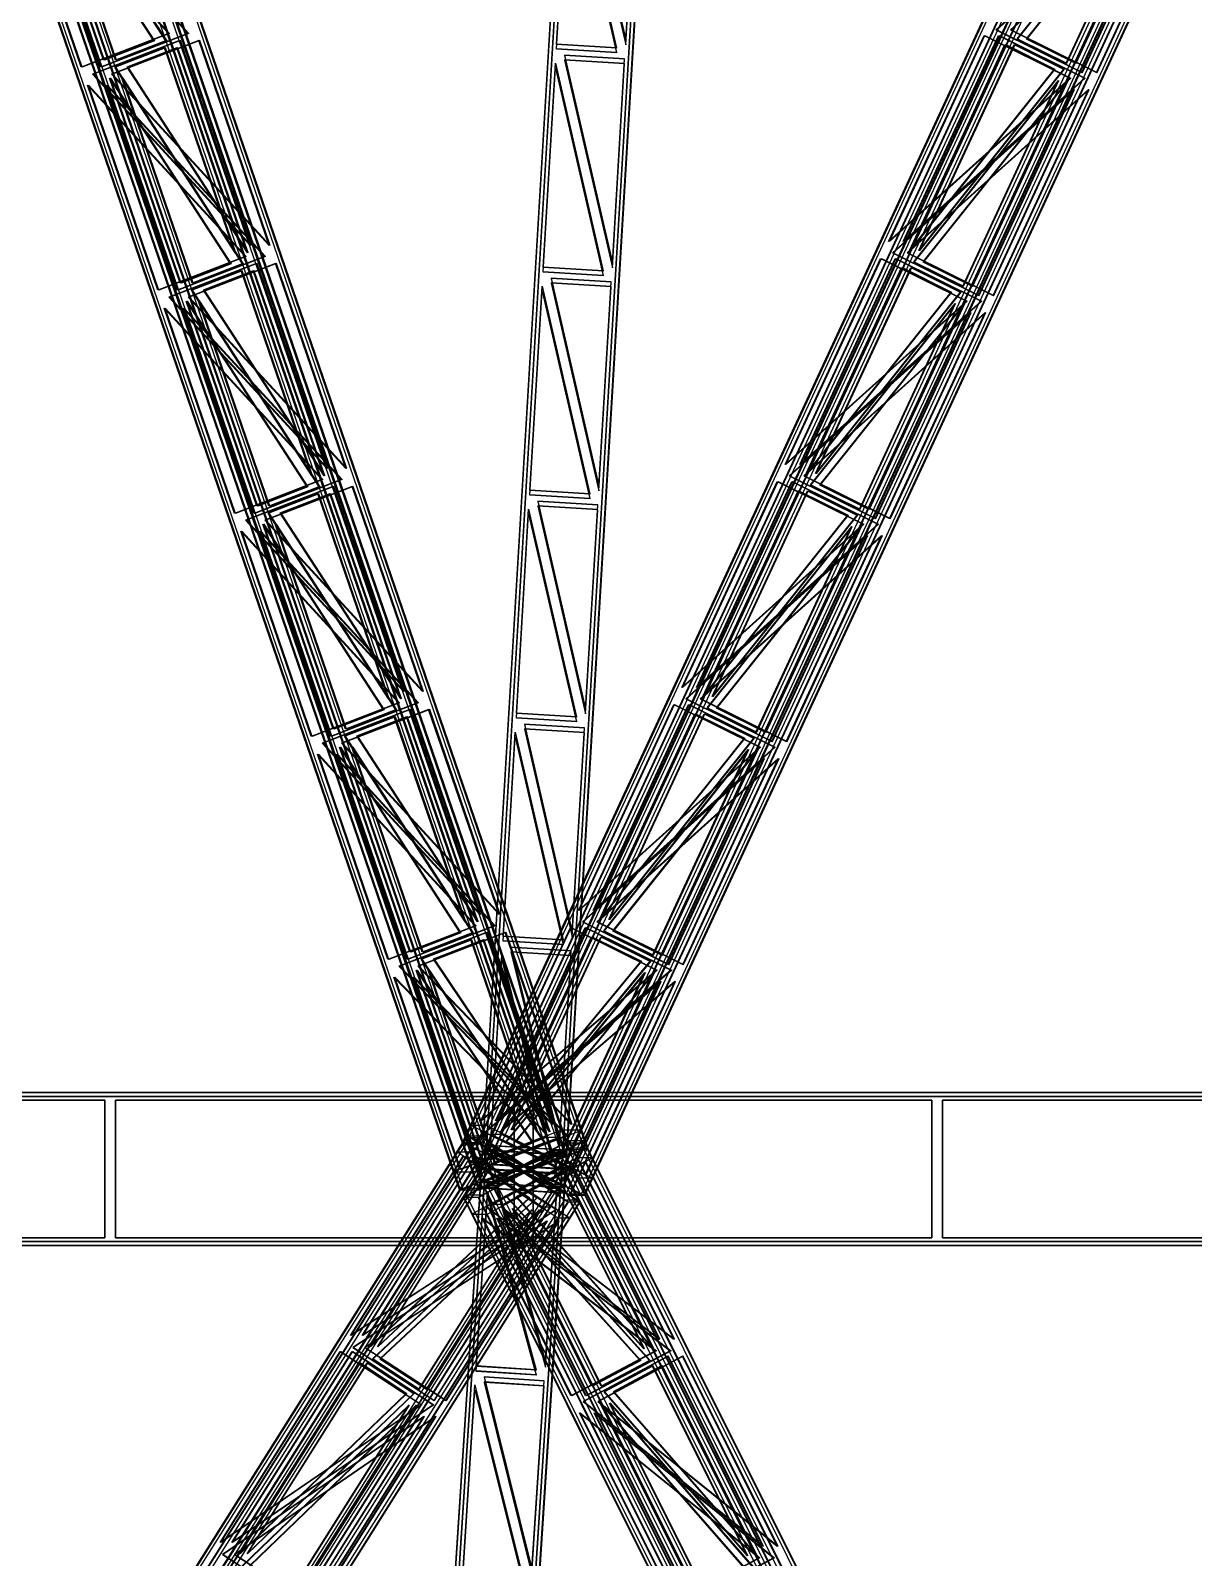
# Model space of a CAD drawing. Header units: millimetres. Extents: x -48000 to 1060615, y -2000 to 333000.
# Drawn here: x -9073 to -2987, y 103968 to 111956 of the extents above; entities that cross this region are included whole.
import ezdxf

# ---------------------------------------------------------------- set-up
doc = ezdxf.new("R2010")
doc.units = ezdxf.units.MM
doc.layers.add('D-STR-STRC', color=7, linetype='Continuous', lineweight=25)

msp = doc.modelspace()

# ---------------------------------------------------------------- linework, layer by layer
at = {"layer": 'D-STR-STRC'}
for points in [[(-6260.84, 106109.46), (-6828.6, 105890.54), (-11640.07, 119890.54), (-11072.31, 120109.46)], [(-6255.57, 106109.46), (-6823.32, 105890.54), (-11634.79, 119890.54), (-11067.03, 120109.46)], [(-6160.6, 106109.46), (-6728.36, 105890.54), (-11539.83, 119890.54), (-10972.07, 120109.46)], [(-6155.33, 106109.46), (-6723.08, 105890.54), (-11534.55, 119890.54), (-10966.79, 120109.46)], [(-6340.29, 106071.84), (-6712.88, 105928.16), (-11524.35, 119928.16), (-11151.76, 120071.84)], [(-6335.01, 106071.84), (-6707.6, 105928.16), (-11519.07, 119928.16), (-11146.48, 120071.84)], [(-6276.32, 106071.84), (-6648.91, 105928.16), (-11460.38, 119928.16), (-11087.79, 120071.84)], [(-6271.04, 106071.84), (-6643.64, 105928.16), (-11455.1, 119928.16), (-11082.51, 120071.84)], [(-6811.45, 106138.24), (-6252.67, 105861.76), (239.3, 119861.76), (-319.49, 120138.24)], [(-6807.44, 106138.24), (-6248.66, 105861.76), (243.31, 119861.76), (-315.48, 120138.24)], [(-6735.27, 106138.24), (-6176.48, 105861.76), (315.48, 119861.76), (-243.31, 120138.24)], [(-6731.26, 106138.24), (-6172.48, 105861.76), (319.49, 119861.76), (-239.3, 120138.24)], [(-6701.63, 106090.72), (-6334.92, 105909.28), (157.04, 119909.28), (-209.66, 120090.72)], [(-6697.62, 106090.72), (-6330.92, 105909.28), (161.05, 119909.28), (-205.65, 120090.72)], [(-6653.01, 106090.72), (-6286.31, 105909.28), (205.65, 119909.28), (-161.05, 120090.72)], [(-6649, 106090.72), (-6282.3, 105909.28), (209.66, 119909.28), (-157.04, 120090.72)], [(-6272.35, 106000.12), (-6711.57, 106026.1), (-5871.33, 120026.1), (-5432.1, 120000.12)], [(-6272.35, 106000.12), (-6711.57, 106026.1), (-5871.33, 120026.1), (-5432.1, 120000.12)], [(-6272.35, 105998.21), (-6711.57, 106024.2), (-5871.33, 120024.2), (-5432.1, 119998.21)], [(-6272.35, 105998.21), (-6711.57, 106024.2), (-5871.33, 120024.2), (-5432.1, 119998.21)], [(-6272.35, 105975.8), (-6711.57, 106001.79), (-5871.33, 120001.79), (-5432.1, 119975.8)], [(-6272.35, 105975.8), (-6711.57, 106001.79), (-5871.33, 120001.79), (-5432.1, 119975.8)], [(-6272.35, 105973.9), (-6711.57, 105999.88), (-5871.33, 119999.88), (-5432.1, 119973.9)], [(-6272.35, 105973.9), (-6711.57, 105999.88), (-5871.33, 119999.88), (-5432.1, 119973.9)], [(-5957.87, 111907.67), (-5893.79, 112975.22), (-6208.24, 112993.83)], [(-5957.87, 111907.67), (-5893.79, 112975.22), (-6208.24, 112993.83)], [(-5957.87, 111905.76), (-5893.79, 112973.32), (-6208.24, 112991.92)], [(-5957.87, 111905.76), (-5893.79, 112973.32), (-6208.24, 112991.92)], [(-5957.87, 111883.36), (-5893.79, 112950.91), (-6208.24, 112969.51)], [(-5957.87, 111883.36), (-5893.79, 112950.91), (-6208.24, 112969.51)], [(-5957.87, 111881.45), (-5893.79, 112949), (-6208.24, 112967.61)], [(-5957.87, 111881.45), (-5893.79, 112949), (-6208.24, 112967.61)], [(-8429.35, 111901.93), (-8691.05, 111801.02), (-9059.72, 112873.72)], [(-8424.08, 111901.93), (-8685.78, 111801.02), (-9054.44, 112873.72)], [(-8365.38, 111901.93), (-8627.09, 111801.02), (-8995.75, 112873.72)], [(-8360.11, 111901.93), (-8621.81, 111801.02), (-8990.47, 112873.72)], [(-6005.46, 111865.73), (-6319.9, 111884.33), (-6255.83, 112951.88)], [(-6005.46, 111865.73), (-6319.9, 111884.33), (-6255.83, 112951.88)], [(-6005.46, 111863.82), (-6319.9, 111882.42), (-6255.83, 112949.98)], [(-6005.46, 111863.82), (-6319.9, 111882.42), (-6255.83, 112949.98)], [(-6005.46, 111841.41), (-6319.9, 111860.02), (-6255.83, 112927.57)], [(-6005.46, 111841.41), (-6319.9, 111860.02), (-6255.83, 112927.57)], [(-6005.46, 111839.51), (-6319.9, 111858.11), (-6255.83, 112925.67)], [(-6005.46, 111839.51), (-6319.9, 111858.11), (-6255.83, 112925.67)], [(-8349.91, 111939.56), (-8806.77, 111763.39), (-9175.43, 112836.09)], [(-8344.63, 111939.56), (-8801.5, 111763.39), (-9170.16, 112836.09)], [(-8249.67, 111939.56), (-8706.53, 111763.39), (-9075.19, 112836.09)], [(-8244.39, 111939.56), (-8701.26, 111763.39), (-9069.92, 112836.09)], [(-4020.75, 111959.65), (-3571.11, 111737.18), (-3071.93, 112813.66)], [(-4016.74, 111959.65), (-3567.1, 111737.18), (-3067.92, 112813.66)], [(-3944.57, 111959.65), (-3494.92, 111737.18), (-2995.75, 112813.66)], [(-3940.56, 111959.65), (-3490.91, 111737.18), (-2991.74, 112813.66)], [(-3910.93, 111912.13), (-3653.36, 111784.7), (-3154.19, 112861.17)], [(-3906.92, 111912.13), (-3649.35, 111784.7), (-3150.18, 112861.17)], [(-3862.31, 111912.13), (-3604.75, 111784.7), (-3105.57, 112861.17)], [(-3858.3, 111912.13), (-3600.74, 111784.7), (-3101.56, 112861.17)], [(-4582.22, 110853.01), (-4083.04, 111929.49), (-3633.4, 111707.01)], [(-4578.21, 110853.01), (-4079.03, 111929.49), (-3629.39, 111707.01)], [(-4506.04, 110853.01), (-4006.86, 111929.49), (-3557.21, 111707.01)], [(-4502.03, 110853.01), (-4002.85, 111929.49), (-3553.21, 111707.01)], [(-7923.56, 110830.57), (-8292.22, 111903.27), (-8749.09, 111727.1)], [(-7918.29, 110830.57), (-8286.95, 111903.27), (-8743.81, 111727.1)], [(-7823.32, 110830.57), (-8191.98, 111903.27), (-8648.85, 111727.1)], [(-7818.05, 110830.57), (-8186.71, 111903.27), (-8643.57, 111727.1)], [(-8003.01, 110792.95), (-8371.67, 111865.64), (-8633.37, 111764.73)], [(-7997.73, 110792.95), (-8366.4, 111865.64), (-8628.1, 111764.73)], [(-7939.04, 110792.95), (-8307.7, 111865.64), (-8569.4, 111764.73)], [(-7933.77, 110792.95), (-8302.43, 111865.64), (-8564.13, 111764.73)], [(-4472.39, 110805.49), (-3973.22, 111881.97), (-3715.65, 111754.53)], [(-4468.38, 110805.49), (-3969.21, 111881.97), (-3711.64, 111754.53)], [(-4423.78, 110805.49), (-3924.6, 111881.97), (-3667.04, 111754.53)], [(-4419.77, 110805.49), (-3920.59, 111881.97), (-3663.03, 111754.53)], [(-6075.48, 110699.06), (-6389.93, 110717.66), (-6325.85, 111785.22)], [(-6075.48, 110699.06), (-6389.93, 110717.66), (-6325.85, 111785.22)], [(-6075.48, 110697.15), (-6389.93, 110715.76), (-6325.85, 111783.31)], [(-6075.48, 110697.15), (-6389.93, 110715.76), (-6325.85, 111783.31)], [(-6075.48, 110674.75), (-6389.93, 110693.35), (-6325.85, 111760.91)], [(-6075.48, 110674.75), (-6389.93, 110693.35), (-6325.85, 111760.91)], [(-6075.48, 110672.84), (-6389.93, 110691.44), (-6325.85, 111759)], [(-6075.48, 110672.84), (-6389.93, 110691.44), (-6325.85, 111759)], [(-6027.89, 110741), (-5963.81, 111808.56), (-6278.26, 111827.16)], [(-6027.89, 110741), (-5963.81, 111808.56), (-6278.26, 111827.16)], [(-6027.89, 110739.09), (-5963.81, 111806.65), (-6278.26, 111825.25)], [(-6027.89, 110739.09), (-5963.81, 111806.65), (-6278.26, 111825.25)], [(-6027.89, 110716.69), (-5963.81, 111784.24), (-6278.26, 111802.85)], [(-6027.89, 110716.69), (-5963.81, 111784.24), (-6278.26, 111802.85)], [(-6027.89, 110714.78), (-5963.81, 111782.34), (-6278.26, 111800.94)], [(-6027.89, 110714.78), (-5963.81, 111782.34), (-6278.26, 111800.94)], [(-8028.4, 110735.27), (-8290.1, 110634.36), (-8658.76, 111707.05)], [(-8023.12, 110735.27), (-8284.82, 110634.36), (-8653.48, 111707.05)], [(-7964.43, 110735.27), (-8226.13, 110634.36), (-8594.79, 111707.05)], [(-7959.15, 110735.27), (-8220.85, 110634.36), (-8589.52, 111707.05)], [(-4451.92, 110745.47), (-4194.36, 110618.03), (-3695.18, 111694.51)], [(-4447.91, 110745.47), (-4190.35, 110618.03), (-3691.17, 111694.51)], [(-4403.31, 110745.47), (-4145.74, 110618.03), (-3646.57, 111694.51)], [(-4399.3, 110745.47), (-4141.73, 110618.03), (-3642.56, 111694.51)], [(-7948.95, 110772.9), (-8405.82, 110596.73), (-8774.48, 111669.43)], [(-7943.67, 110772.9), (-8400.54, 110596.73), (-8769.2, 111669.43)], [(-7848.71, 110772.9), (-8305.58, 110596.73), (-8674.24, 111669.43)], [(-7843.43, 110772.9), (-8300.3, 110596.73), (-8668.96, 111669.43)], [(-4561.75, 110792.99), (-4112.1, 110570.51), (-3612.93, 111646.99)], [(-4557.74, 110792.99), (-4108.09, 110570.51), (-3608.92, 111646.99)], [(-4485.57, 110792.99), (-4035.92, 110570.51), (-3536.74, 111646.99)], [(-4481.56, 110792.99), (-4031.91, 110570.51), (-3532.74, 111646.99)], [(-7522.61, 109663.91), (-7891.27, 110736.61), (-8348.13, 110560.44)], [(-7517.33, 109663.91), (-7885.99, 110736.61), (-8342.86, 110560.44)], [(-7422.37, 109663.91), (-7791.03, 110736.61), (-8247.9, 110560.44)], [(-7417.09, 109663.91), (-7785.75, 110736.61), (-8242.62, 110560.44)], [(-5123.21, 109686.34), (-4624.04, 110762.82), (-4174.39, 110540.35)], [(-5119.21, 109686.34), (-4620.03, 110762.82), (-4170.38, 110540.35)], [(-5047.03, 109686.34), (-4547.86, 110762.82), (-4098.21, 110540.35)], [(-5043.02, 109686.34), (-4543.85, 110762.82), (-4094.2, 110540.35)], [(-7602.05, 109626.28), (-7970.72, 110698.98), (-8232.42, 110598.07)], [(-7596.78, 109626.28), (-7965.44, 110698.98), (-8227.14, 110598.07)], [(-7538.09, 109626.28), (-7906.75, 110698.98), (-8168.45, 110598.07)], [(-7532.81, 109626.28), (-7901.47, 110698.98), (-8163.17, 110598.07)], [(-6097.91, 109574.33), (-6033.83, 110641.89), (-6348.28, 110660.49)], [(-6097.91, 109574.33), (-6033.83, 110641.89), (-6348.28, 110660.49)], [(-6097.91, 109572.43), (-6033.83, 110639.98), (-6348.28, 110658.59)], [(-6097.91, 109572.43), (-6033.83, 110639.98), (-6348.28, 110658.59)], [(-6097.91, 109550.02), (-6033.83, 110617.58), (-6348.28, 110636.18)], [(-6097.91, 109550.02), (-6033.83, 110617.58), (-6348.28, 110636.18)], [(-5013.39, 109638.83), (-4514.22, 110715.3), (-4256.65, 110587.87)], [(-5009.38, 109638.83), (-4510.21, 110715.3), (-4252.64, 110587.87)], [(-4964.78, 109638.83), (-4465.6, 110715.3), (-4208.04, 110587.87)], [(-4960.77, 109638.83), (-4461.59, 110715.3), (-4204.03, 110587.87)], [(-6145.5, 109532.39), (-6459.95, 109551), (-6395.87, 110618.55)], [(-6145.5, 109532.39), (-6459.95, 109551), (-6395.87, 110618.55)], [(-6145.5, 109530.49), (-6459.95, 109549.09), (-6395.87, 110616.64)], [(-6145.5, 109530.49), (-6459.95, 109549.09), (-6395.87, 110616.64)], [(-6145.5, 109508.08), (-6459.95, 109526.68), (-6395.87, 110594.24)], [(-6145.5, 109508.08), (-6459.95, 109526.68), (-6395.87, 110594.24)], [(-6145.5, 109506.17), (-6459.95, 109524.78), (-6395.87, 110592.33)], [(-6145.5, 109506.17), (-6459.95, 109524.78), (-6395.87, 110592.33)], [(-6097.91, 109548.12), (-6033.83, 110615.67), (-6348.28, 110634.27)], [(-6097.91, 109548.12), (-6033.83, 110615.67), (-6348.28, 110634.27)], [(-7547.99, 109606.23), (-8004.86, 109430.06), (-8373.52, 110502.76)], [(-7542.72, 109606.23), (-7999.59, 109430.06), (-8368.25, 110502.76)], [(-7447.75, 109606.23), (-7904.62, 109430.06), (-8273.28, 110502.76)], [(-7442.48, 109606.23), (-7899.35, 109430.06), (-8268.01, 110502.76)], [(-7627.44, 109568.6), (-7889.14, 109467.69), (-8257.8, 110540.39)], [(-7622.17, 109568.6), (-7883.87, 109467.69), (-8252.53, 110540.39)], [(-7563.47, 109568.6), (-7825.17, 109467.69), (-8193.84, 110540.39)], [(-7558.2, 109568.6), (-7819.9, 109467.69), (-8188.56, 110540.39)], [(-5102.74, 109626.32), (-4653.1, 109403.84), (-4153.92, 110480.32)], [(-5098.74, 109626.32), (-4649.09, 109403.84), (-4149.91, 110480.32)], [(-5026.56, 109626.32), (-4576.92, 109403.84), (-4077.74, 110480.32)], [(-5022.55, 109626.32), (-4572.91, 109403.84), (-4073.73, 110480.32)], [(-4992.92, 109578.8), (-4735.36, 109451.36), (-4236.18, 110527.84)], [(-4988.91, 109578.8), (-4731.35, 109451.36), (-4232.17, 110527.84)], [(-4944.31, 109578.8), (-4686.74, 109451.36), (-4187.57, 110527.84)], [(-4940.3, 109578.8), (-4682.73, 109451.36), (-4183.56, 110527.84)], [(-7121.65, 108497.24), (-7490.31, 109569.94), (-7947.18, 109393.77)], [(-7116.38, 108497.24), (-7485.04, 109569.94), (-7941.9, 109393.77)], [(-7021.41, 108497.24), (-7390.07, 109569.94), (-7846.94, 109393.77)], [(-7016.14, 108497.24), (-7384.8, 109569.94), (-7841.66, 109393.77)], [(-7201.1, 108459.61), (-7569.76, 109532.31), (-7831.46, 109431.4)], [(-7195.82, 108459.61), (-7564.48, 109532.31), (-7826.18, 109431.4)], [(-7137.13, 108459.61), (-7505.79, 109532.31), (-7767.49, 109431.4)], [(-7131.85, 108459.61), (-7500.52, 109532.31), (-7762.22, 109431.4)], [(-5664.21, 108519.68), (-5165.04, 109596.16), (-4715.39, 109373.68)], [(-5660.2, 108519.68), (-5161.03, 109596.16), (-4711.38, 109373.68)], [(-5588.03, 108519.68), (-5088.85, 109596.16), (-4639.21, 109373.68)], [(-5584.02, 108519.68), (-5084.84, 109596.16), (-4635.2, 109373.68)], [(-5554.39, 108472.16), (-5055.21, 109548.64), (-4797.65, 109421.2)], [(-5550.38, 108472.16), (-5051.2, 109548.64), (-4793.64, 109421.2)], [(-5505.77, 108472.16), (-5006.6, 109548.64), (-4749.03, 109421.2)], [(-5501.76, 108472.16), (-5002.59, 109548.64), (-4745.02, 109421.2)], [(-6215.52, 108365.73), (-6529.97, 108384.33), (-6465.89, 109451.88)], [(-6215.52, 108365.73), (-6529.97, 108384.33), (-6465.89, 109451.88)], [(-6215.52, 108363.82), (-6529.97, 108382.42), (-6465.89, 109449.98)], [(-6215.52, 108363.82), (-6529.97, 108382.42), (-6465.89, 109449.98)], [(-6167.93, 108407.67), (-6103.86, 109475.22), (-6418.3, 109493.83)], [(-6167.93, 108407.67), (-6103.86, 109475.22), (-6418.3, 109493.83)], [(-6167.93, 108405.76), (-6103.86, 109473.32), (-6418.3, 109491.92)], [(-6167.93, 108405.76), (-6103.86, 109473.32), (-6418.3, 109491.92)], [(-6167.93, 108383.36), (-6103.86, 109450.91), (-6418.3, 109469.51)], [(-6167.93, 108383.36), (-6103.86, 109450.91), (-6418.3, 109469.51)], [(-6167.93, 108381.45), (-6103.86, 109449), (-6418.3, 109467.61)], [(-6167.93, 108381.45), (-6103.86, 109449), (-6418.3, 109467.61)], [(-7226.49, 108401.93), (-7488.19, 108301.02), (-7856.85, 109373.72)], [(-7221.21, 108401.93), (-7482.91, 108301.02), (-7851.57, 109373.72)], [(-7162.52, 108401.93), (-7424.22, 108301.02), (-7792.88, 109373.72)], [(-7157.24, 108401.93), (-7418.94, 108301.02), (-7787.6, 109373.72)], [(-6215.52, 108341.41), (-6529.97, 108360.02), (-6465.89, 109427.57)], [(-6215.52, 108341.41), (-6529.97, 108360.02), (-6465.89, 109427.57)], [(-6215.52, 108339.51), (-6529.97, 108358.11), (-6465.89, 109425.67)], [(-6215.52, 108339.51), (-6529.97, 108358.11), (-6465.89, 109425.67)], [(-5533.92, 108412.13), (-5276.35, 108284.7), (-4777.18, 109361.17)], [(-5529.91, 108412.13), (-5272.34, 108284.7), (-4773.17, 109361.17)], [(-5485.3, 108412.13), (-5227.74, 108284.7), (-4728.56, 109361.17)], [(-5481.29, 108412.13), (-5223.73, 108284.7), (-4724.55, 109361.17)], [(-7147.04, 108439.56), (-7603.91, 108263.39), (-7972.57, 109336.09)], [(-7141.76, 108439.56), (-7598.63, 108263.39), (-7967.29, 109336.09)], [(-7046.8, 108439.56), (-7503.67, 108263.39), (-7872.33, 109336.09)], [(-7041.52, 108439.56), (-7498.39, 108263.39), (-7867.05, 109336.09)], [(-5643.74, 108459.65), (-5194.1, 108237.18), (-4694.92, 109313.66)], [(-5639.73, 108459.65), (-5190.09, 108237.18), (-4690.91, 109313.66)], [(-5567.56, 108459.65), (-5117.91, 108237.18), (-4618.74, 109313.66)], [(-5563.55, 108459.65), (-5113.9, 108237.18), (-4614.73, 109313.66)], [(-6720.7, 107330.57), (-7089.36, 108403.27), (-7546.22, 108227.1)], [(-6715.42, 107330.57), (-7084.08, 108403.27), (-7540.95, 108227.1)], [(-6620.46, 107330.57), (-6989.12, 108403.27), (-7445.98, 108227.1)], [(-6615.18, 107330.57), (-6983.84, 108403.27), (-7440.71, 108227.1)], [(-6205.21, 107353.01), (-5706.03, 108429.49), (-5256.39, 108207.01)], [(-6201.2, 107353.01), (-5702.02, 108429.49), (-5252.38, 108207.01)], [(-6129.03, 107353.01), (-5629.85, 108429.49), (-5180.21, 108207.01)], [(-6125.02, 107353.01), (-5625.84, 108429.49), (-5176.2, 108207.01)], [(-6800.14, 107292.95), (-7168.8, 108365.64), (-7430.5, 108264.73)], [(-6794.87, 107292.95), (-7163.53, 108365.64), (-7425.23, 108264.73)], [(-6736.17, 107292.95), (-7104.84, 108365.64), (-7366.54, 108264.73)], [(-6730.9, 107292.95), (-7099.56, 108365.64), (-7361.26, 108264.73)], [(-6237.95, 107241), (-6173.88, 108308.56), (-6488.32, 108327.16)], [(-6237.95, 107241), (-6173.88, 108308.56), (-6488.32, 108327.16)], [(-6237.95, 107239.09), (-6173.88, 108306.65), (-6488.32, 108325.25)], [(-6237.95, 107239.09), (-6173.88, 108306.65), (-6488.32, 108325.25)], [(-6095.38, 107305.49), (-5596.21, 108381.97), (-5338.64, 108254.53)], [(-6091.38, 107305.49), (-5592.2, 108381.97), (-5334.64, 108254.53)], [(-6046.77, 107305.49), (-5547.59, 108381.97), (-5290.03, 108254.53)], [(-6042.76, 107305.49), (-5543.58, 108381.97), (-5286.02, 108254.53)], [(-6285.55, 107199.06), (-6599.99, 107217.66), (-6535.92, 108285.22)], [(-6285.55, 107199.06), (-6599.99, 107217.66), (-6535.92, 108285.22)], [(-6285.55, 107197.15), (-6599.99, 107215.76), (-6535.92, 108283.31)], [(-6285.55, 107197.15), (-6599.99, 107215.76), (-6535.92, 108283.31)], [(-6285.55, 107174.75), (-6599.99, 107193.35), (-6535.92, 108260.91)], [(-6285.55, 107174.75), (-6599.99, 107193.35), (-6535.92, 108260.91)], [(-6285.55, 107172.84), (-6599.99, 107191.44), (-6535.92, 108259)], [(-6285.55, 107172.84), (-6599.99, 107191.44), (-6535.92, 108259)], [(-6237.95, 107216.69), (-6173.88, 108284.24), (-6488.32, 108302.85)], [(-6237.95, 107216.69), (-6173.88, 108284.24), (-6488.32, 108302.85)], [(-6237.95, 107214.78), (-6173.88, 108282.34), (-6488.32, 108300.94)], [(-6237.95, 107214.78), (-6173.88, 108282.34), (-6488.32, 108300.94)], [(-6746.08, 107272.9), (-7202.95, 107096.73), (-7571.61, 108169.43)], [(-6740.81, 107272.9), (-7197.67, 107096.73), (-7566.34, 108169.43)], [(-6645.84, 107272.9), (-7102.71, 107096.73), (-7471.37, 108169.43)], [(-6640.57, 107272.9), (-7097.43, 107096.73), (-7466.1, 108169.43)], [(-6825.53, 107235.27), (-7087.23, 107134.36), (-7455.89, 108207.05)], [(-6820.26, 107235.27), (-7081.96, 107134.36), (-7450.62, 108207.05)], [(-6761.56, 107235.27), (-7023.26, 107134.36), (-7391.92, 108207.05)], [(-6756.29, 107235.27), (-7017.99, 107134.36), (-7386.65, 108207.05)], [(-6074.91, 107245.47), (-5817.35, 107118.03), (-5318.18, 108194.51)], [(-6070.91, 107245.47), (-5813.34, 107118.03), (-5314.17, 108194.51)], [(-6026.3, 107245.47), (-5768.73, 107118.03), (-5269.56, 108194.51)], [(-6022.29, 107245.47), (-5764.73, 107118.03), (-5265.55, 108194.51)], [(-6184.74, 107292.99), (-5735.09, 107070.51), (-5235.92, 108146.99)], [(-6180.73, 107292.99), (-5731.08, 107070.51), (-5231.91, 108146.99)], [(-6108.56, 107292.99), (-5658.91, 107070.51), (-5159.74, 108146.99)], [(-6104.55, 107292.99), (-5654.9, 107070.51), (-5155.73, 108146.99)], [(-6343.15, 106232.03), (-6688.4, 107236.61), (-7145.27, 107060.44)], [(-6337.88, 106232.03), (-6683.13, 107236.61), (-7139.99, 107060.44)], [(-6242.91, 106232.03), (-6588.16, 107236.61), (-7045.03, 107060.44)], [(-6237.64, 106232.03), (-6582.89, 107236.61), (-7039.75, 107060.44)], [(-6715.89, 106251.73), (-6247.03, 107262.82), (-5797.38, 107040.35)], [(-6711.88, 106251.73), (-6243.02, 107262.82), (-5793.37, 107040.35)], [(-6639.7, 106251.73), (-6170.85, 107262.82), (-5721.2, 107040.35)], [(-6635.69, 106251.73), (-6166.84, 107262.82), (-5717.19, 107040.35)], [(-6606.06, 106204.21), (-6137.21, 107215.3), (-5879.64, 107087.87)], [(-6602.05, 106204.21), (-6133.2, 107215.3), (-5875.63, 107087.87)], [(-6557.45, 106204.21), (-6088.59, 107215.3), (-5831.03, 107087.87)], [(-6553.44, 106204.21), (-6084.58, 107215.3), (-5827.02, 107087.87)], [(-6422.6, 106194.41), (-6767.85, 107198.98), (-7029.55, 107098.07)], [(-6417.33, 106194.41), (-6762.57, 107198.98), (-7024.27, 107098.07)], [(-6358.63, 106194.41), (-6703.88, 107198.98), (-6965.58, 107098.07)], [(-6353.36, 106194.41), (-6698.6, 107198.98), (-6960.3, 107098.07)], [(-6303.66, 106146.19), (-6243.9, 107141.89), (-6558.34, 107160.49)], [(-6303.66, 106146.19), (-6243.9, 107141.89), (-6558.34, 107160.49)], [(-6303.66, 106144.28), (-6243.9, 107139.98), (-6558.34, 107158.59)], [(-6303.66, 106144.28), (-6243.9, 107139.98), (-6558.34, 107158.59)], [(-6303.66, 106121.88), (-6243.9, 107117.58), (-6558.34, 107136.18)], [(-6303.66, 106121.88), (-6243.9, 107117.58), (-6558.34, 107136.18)], [(-6303.66, 106119.97), (-6243.9, 107115.67), (-6558.34, 107134.27)], [(-6303.66, 106119.97), (-6243.9, 107115.67), (-6558.34, 107134.27)], [(-6351.25, 106104.25), (-6665.7, 106122.85), (-6605.94, 107118.55)], [(-6351.25, 106104.25), (-6665.7, 106122.85), (-6605.94, 107118.55)], [(-6351.25, 106102.34), (-6665.7, 106120.95), (-6605.94, 107116.64)], [(-6351.25, 106102.34), (-6665.7, 106120.95), (-6605.94, 107116.64)], [(-6351.25, 106079.94), (-6665.7, 106098.54), (-6605.94, 107094.24)], [(-6351.25, 106079.94), (-6665.7, 106098.54), (-6605.94, 107094.24)], [(-6351.25, 106078.03), (-6665.7, 106096.63), (-6605.94, 107092.33)], [(-6351.25, 106078.03), (-6665.7, 106096.63), (-6605.94, 107092.33)], [(-6368.54, 106174.35), (-6825.41, 105998.19), (-7170.66, 107002.76)], [(-6363.27, 106174.35), (-6820.13, 105998.19), (-7165.38, 107002.76)], [(-6268.3, 106174.35), (-6725.17, 105998.19), (-7070.42, 107002.76)], [(-6263.03, 106174.35), (-6719.89, 105998.19), (-7065.14, 107002.76)], [(-6447.99, 106136.73), (-6709.69, 106035.81), (-7054.94, 107040.39)], [(-6442.71, 106136.73), (-6704.41, 106035.81), (-7049.66, 107040.39)], [(-6384.02, 106136.73), (-6645.72, 106035.81), (-6990.97, 107040.39)], [(-6378.74, 106136.73), (-6640.44, 106035.81), (-6985.69, 107040.39)], [(-6695.42, 106191.71), (-6245.77, 105969.23), (-5776.91, 106980.32)], [(-6691.41, 106191.71), (-6241.76, 105969.23), (-5772.9, 106980.32)], [(-6619.23, 106191.71), (-6169.59, 105969.23), (-5700.73, 106980.32)], [(-6615.22, 106191.71), (-6165.58, 105969.23), (-5696.72, 106980.32)], [(-6585.59, 106144.19), (-6328.03, 106016.75), (-5859.17, 107027.84)], [(-6581.58, 106144.19), (-6324.02, 106016.75), (-5855.16, 107027.84)], [(-6536.98, 106144.19), (-6279.41, 106016.75), (-5810.56, 107027.84)], [(-6532.97, 106144.19), (-6275.4, 106016.75), (-5806.55, 107027.84)], [(-12983.92, 106400), (-12983.92, 105600), (12983.92, 105600), (12983.92, 106400)], [(12983.92, 106400), (12983.92, 105600), (-12983.92, 105600), (-12983.92, 106400)], [(-10792.44, 106360), (-10792.44, 105640), (-8683.45, 105640), (-8683.45, 106360)], [(-8683.45, 106360), (-8683.45, 105640), (-10792.44, 105640), (-10792.44, 106360)], [(-8628.45, 106360), (-8628.45, 105640), (-6541.96, 105640), (-6541.96, 106360)], [(-6541.96, 106360), (-6541.96, 105640), (-8628.45, 105640), (-8628.45, 106360)], [(-6541.96, 106400), (-6541.96, 106400), (-6541.96, 105600), (-6541.96, 105600)], [(-6541.96, 106400), (-6541.96, 106400), (-6541.96, 105600), (-6541.96, 105600)], [(-6441.96, 106400), (-6441.96, 106400), (-6441.96, 105600), (-6441.96, 105600)], [(-6441.96, 106400), (-6441.96, 106400), (-6441.96, 105600), (-6441.96, 105600)], [(-6441.96, 106360), (-6441.96, 105640), (-4355.47, 105640), (-4355.47, 106360)], [(-4355.47, 106360), (-4355.47, 105640), (-6441.96, 105640), (-6441.96, 106360)], [(-4300.47, 106360), (-4300.47, 105640), (-2191.49, 105640), (-2191.49, 106360)], [(-2191.49, 106360), (-2191.49, 105640), (-4300.47, 105640), (-4300.47, 106360)], [(-14971.35, 93173.03), (-14444.12, 92826.97), (-6260.74, 105826.97), (-6787.96, 106173.03)], [(-14968.11, 93173.03), (-14440.88, 92826.97), (-6257.5, 105826.97), (-6784.72, 106173.03)], [(-14909.81, 93173.03), (-14382.59, 92826.97), (-6199.2, 105826.97), (-6726.43, 106173.03)], [(-14906.58, 93173.03), (-14379.35, 92826.97), (-6195.96, 105826.97), (-6723.19, 106173.03)], [(-6187.62, 106203.43), (-6293.14, 106203.43), (-6860.89, 105984.5), (-6755.38, 105984.5)], [(-6787.96, 106173.03), (-6723.19, 106173.03), (-6706.71, 106162.22), (-6771.49, 106162.22)], [(-6787.96, 106173.03), (-6723.19, 106173.03), (-6195.96, 105826.97), (-6260.74, 105826.97)], [(-6769.63, 106228.43), (-6689.44, 106228.43), (-6130.65, 105951.95), (-6210.85, 105951.95)], [(-6372.58, 106165.8), (-6303.34, 106165.8), (-6675.93, 106022.13), (-6745.17, 106022.13)], [(-6607.18, 106180.91), (-6659.8, 106180.91), (-6293.1, 105999.47), (-6240.48, 105999.47)], [(-14869.6, 93113.55), (-14523.61, 92886.45), (-6340.22, 105886.45), (-6686.21, 106113.55)], [(-14866.36, 93113.55), (-14520.37, 92886.45), (-6336.98, 105886.45), (-6682.97, 106113.55)], [(-14830.33, 93113.55), (-14484.34, 92886.45), (-6300.95, 105886.45), (-6646.94, 106113.55)], [(-14827.09, 93113.55), (-14481.1, 92886.45), (-6297.71, 105886.45), (-6643.7, 106113.55)], [(-6840.91, 106088.91), (-6776.14, 106088.91), (-6248.92, 105742.85), (-6313.69, 105742.85)], [(-6155.33, 106109.46), (-6260.84, 106109.46), (-6828.6, 105890.54), (-6723.08, 105890.54)], [(-6811.45, 106138.24), (-6731.26, 106138.24), (-6713.8, 106129.6), (-6793.99, 106129.6)], [(-6811.45, 106138.24), (-6731.26, 106138.24), (-6172.48, 105861.76), (-6252.67, 105861.76)], [(234.84, 93146.75), (-315.52, 92853.25), (-6807.48, 105853.25), (-6257.12, 106146.75)], [(-6176.44, 106146.75), (-6257.12, 106146.75), (-6807.48, 105853.25), (-6726.8, 105853.25)], [(238.87, 93146.75), (-311.49, 92853.25), (-6803.45, 105853.25), (-6253.09, 106146.75)], [(311.49, 93146.75), (-238.87, 92853.25), (-6730.84, 105853.25), (-6180.48, 106146.75)], [(315.52, 93146.75), (-234.84, 92853.25), (-6726.8, 105853.25), (-6176.44, 106146.75)], [(-6266.4, 106099.23), (-6266.4, 106073.01), (-6705.62, 106098.99), (-6705.62, 106125.21)], [(-6266.4, 106073.01), (-6266.4, 106099.23), (-6705.62, 106125.21), (-6705.62, 106098.99)], [(-6649, 106090.72), (-6701.63, 106090.72), (-6684.16, 106082.08), (-6631.54, 106082.08)], [(-6649, 106090.72), (-6701.63, 106090.72), (-6334.92, 105909.28), (-6282.3, 105909.28)], [(154.11, 93096.3), (-207.06, 92903.7), (-6699.02, 105903.7), (-6337.85, 106096.3)], [(-6337.85, 106096.3), (-6284.9, 106096.3), (-6646.08, 105903.7), (-6699.02, 105903.7)], [(158.15, 93096.3), (-203.03, 92903.7), (-6694.99, 105903.7), (-6333.81, 106096.3)], [(-6643.7, 106113.55), (-6686.21, 106113.55), (-6669.74, 106102.74), (-6627.23, 106102.74)], [(-6643.7, 106113.55), (-6686.21, 106113.55), (-6340.22, 105886.45), (-6297.71, 105886.45)], [(203.03, 93096.3), (-158.15, 92903.7), (-6650.11, 105903.7), (-6288.94, 106096.3)], [(207.06, 93096.3), (-154.11, 92903.7), (-6646.08, 105903.7), (-6284.9, 106096.3)], [(-6337.85, 106096.3), (-6284.9, 106096.3), (-6302.1, 106087.13), (-6355.05, 106087.13)], [(-6155.33, 106109.46), (-6260.84, 106109.46), (-6278.58, 106102.62), (-6173.07, 106102.62)], [(-6176.44, 106146.75), (-6257.12, 106146.75), (-6274.32, 106137.58), (-6193.64, 106137.58)], [(-7118.13, 93000.15), (-7557.22, 93028.24), (-6711.51, 106028.24), (-6272.42, 106000.15)], [(-7118.13, 93000.15), (-7557.22, 93028.24), (-6711.51, 106028.24), (-6272.42, 106000.15)], [(-7118.13, 92998.08), (-7557.22, 93026.17), (-6711.51, 106026.17), (-6272.42, 105998.08)], [(-7118.13, 92998.08), (-7557.22, 93026.17), (-6711.51, 106026.17), (-6272.42, 105998.08)], [(-7398.57, 105129.06), (-6807.96, 106067.28), (-6383.71, 105788.81)], [(-7395.33, 105129.06), (-6804.72, 106067.28), (-6380.47, 105788.81)], [(-7337.03, 105129.06), (-6746.43, 106067.28), (-6322.18, 105788.81)], [(-7333.8, 105129.06), (-6743.19, 106067.28), (-6318.94, 105788.81)], [(-7296.82, 105069.58), (-6706.21, 106007.8), (-6463.19, 105848.29)], [(-7293.58, 105069.58), (-6702.97, 106007.8), (-6459.96, 105848.29)], [(-7257.55, 105069.58), (-6666.94, 106007.8), (-6423.93, 105848.29)], [(-7254.31, 105069.58), (-6663.71, 106007.8), (-6420.69, 105848.29)], [(-6132.06, 106057.88), (-6212.74, 106057.88), (-6763.11, 105764.39), (-6682.43, 105764.39)], [(-6696.66, 106029.43), (-6739.16, 106029.43), (-6393.17, 105802.33), (-6350.67, 105802.33)], [(-6340.29, 106071.84), (-6271.04, 106071.84), (-6643.64, 105928.16), (-6712.88, 105928.16)], [(-6691.61, 106024.92), (-6691.61, 105998.7), (-6711.57, 105999.88), (-6711.57, 106026.1)], [(-6272.35, 106000.12), (-6272.35, 105973.9), (-6711.57, 105999.88), (-6711.57, 106026.1)], [(-6691.61, 105998.7), (-6691.61, 106024.92), (-6711.57, 106026.1), (-6711.57, 105999.88)], [(-6272.35, 105973.9), (-6272.35, 106000.12), (-6711.57, 106026.1), (-6711.57, 105999.88)], [(-6691.55, 106026.96), (-6691.55, 105998.58), (-6711.51, 105999.85), (-6711.51, 106028.24)], [(-6272.42, 106000.15), (-6272.42, 105971.76), (-6711.51, 105999.85), (-6711.51, 106028.24)], [(-6691.55, 105998.58), (-6691.55, 106026.96), (-6711.51, 106028.24), (-6711.51, 105999.85)], [(-6272.42, 105971.76), (-6272.42, 106000.15), (-6711.51, 106028.24), (-6711.51, 105999.85)], [(-5782.7, 105109.5), (-6247.14, 106039.54), (-6690.01, 105803.37)], [(-5778.66, 105109.5), (-6243.11, 106039.54), (-6685.98, 105803.37)], [(-6293.47, 106007.44), (-6240.52, 106007.44), (-6601.7, 105814.83), (-6654.65, 105814.83)], [(-5706.05, 105109.5), (-6170.5, 106039.54), (-6613.37, 105803.37)], [(-5702.02, 105109.5), (-6166.46, 106039.54), (-6609.33, 105803.37)], [(-6340.29, 106071.84), (-6271.04, 106071.84), (-6288.79, 106064.99), (-6358.03, 106064.99)], [(-7118.13, 92973.83), (-7557.22, 93001.92), (-6711.51, 106001.92), (-6272.42, 105973.83)], [(-7118.13, 92973.83), (-7557.22, 93001.92), (-6711.51, 106001.92), (-6272.42, 105973.83)], [(-7118.13, 92971.76), (-7557.22, 92999.85), (-6711.51, 105999.85), (-6272.42, 105971.76)], [(-7118.13, 92971.76), (-7557.22, 92999.85), (-6711.51, 105999.85), (-6272.42, 105971.76)], [(-6278.86, 105901.19), (-6278.86, 105872.8), (-6717.94, 105900.89), (-6717.94, 105929.28)], [(-6278.86, 105872.8), (-6278.86, 105901.19), (-6717.94, 105929.28), (-6717.94, 105900.89)], [(-6695.14, 105935.01), (-6625.89, 105935.01), (-6643.64, 105928.16), (-6712.88, 105928.16)], [(-6378.14, 104991.11), (-6318.77, 105903.74), (-6633.12, 105923.85)], [(-6378.14, 104991.11), (-6318.77, 105903.74), (-6633.12, 105923.85)], [(-5863.42, 105059.05), (-6327.87, 105989.1), (-6581.55, 105853.81)], [(-5859.39, 105059.05), (-6323.83, 105989.1), (-6577.52, 105853.81)], [(-5814.51, 105059.05), (-6278.96, 105989.1), (-6532.64, 105853.81)], [(-5810.48, 105059.05), (-6274.92, 105989.1), (-6528.6, 105853.81)], [(-6272.42, 106000.15), (-6272.42, 105971.76), (-6292.38, 105973.04), (-6292.38, 106001.42)], [(-6272.42, 105971.76), (-6272.42, 106000.15), (-6292.38, 106001.42), (-6292.38, 105973.04)], [(-6272.35, 106000.12), (-6272.35, 105973.9), (-6292.32, 105975.08), (-6292.32, 106001.3)], [(-6272.35, 105973.9), (-6272.35, 106000.12), (-6292.32, 106001.3), (-6292.32, 105975.08)], [(-6705.34, 105897.38), (-6810.86, 105897.38), (-6828.6, 105890.54), (-6723.08, 105890.54)], [(-6709.6, 105862.42), (-6790.28, 105862.42), (-6807.48, 105853.25), (-6726.8, 105853.25)], [(-6425.95, 104949.45), (-6740.29, 104969.56), (-6680.92, 105882.19)], [(-6425.95, 104949.45), (-6740.29, 104969.56), (-6680.92, 105882.19)], [(-6425.95, 104947.39), (-6740.29, 104967.5), (-6680.92, 105880.13)], [(-6425.95, 104947.39), (-6740.29, 104967.5), (-6680.92, 105880.13)], [(-6425.95, 104923.13), (-6740.29, 104943.24), (-6680.92, 105855.87)], [(-6425.95, 104923.13), (-6740.29, 104943.24), (-6680.92, 105855.87)], [(-6425.95, 104921.07), (-6740.29, 104941.18), (-6680.92, 105853.81)], [(-6425.95, 104921.07), (-6740.29, 104941.18), (-6680.92, 105853.81)], [(-6681.82, 105912.87), (-6628.88, 105912.87), (-6646.08, 105903.7), (-6699.02, 105903.7)], [(-6378.14, 104989.05), (-6318.77, 105901.68), (-6633.12, 105921.79)], [(-6378.14, 104989.05), (-6318.77, 105901.68), (-6633.12, 105921.79)], [(-6378.14, 104964.79), (-6318.77, 105877.42), (-6633.12, 105897.53)], [(-6378.14, 104964.79), (-6318.77, 105877.42), (-6633.12, 105897.53)], [(-6378.14, 104962.73), (-6318.77, 105875.36), (-6633.12, 105895.47)], [(-6378.14, 104962.73), (-6318.77, 105875.36), (-6633.12, 105895.47)], [(-6314.19, 105897.26), (-6356.7, 105897.26), (-6340.22, 105886.45), (-6297.71, 105886.45)], [(-6299.76, 105917.92), (-6352.39, 105917.92), (-6334.92, 105909.28), (-6282.3, 105909.28)], [(-6270.13, 105870.4), (-6189.94, 105870.4), (-6172.48, 105861.76), (-6252.67, 105861.76)], [(-7283.58, 105007.39), (-7040.56, 104847.88), (-6449.95, 105786.1)], [(-7280.34, 105007.39), (-7037.32, 104847.88), (-6446.71, 105786.1)], [(-7244.31, 105007.39), (-7001.29, 104847.88), (-6410.69, 105786.1)], [(-7241.07, 105007.39), (-6998.05, 104847.88), (-6407.45, 105786.1)], [(-5882.15, 104998.43), (-6135.83, 104863.14), (-6600.28, 105793.19)], [(-5878.12, 104998.43), (-6131.8, 104863.14), (-6596.24, 105793.19)], [(-5833.24, 104998.43), (-6086.92, 104863.14), (-6551.37, 105793.19)], [(-5829.2, 104998.43), (-6082.89, 104863.14), (-6547.33, 105793.19)], [(-6277.21, 105837.78), (-6212.44, 105837.78), (-6195.96, 105826.97), (-6260.74, 105826.97)], [(-7385.33, 105066.87), (-6961.07, 104788.4), (-6370.47, 105726.62)], [(-7382.09, 105066.87), (-6957.84, 104788.4), (-6367.23, 105726.62)], [(-7323.79, 105066.87), (-6899.54, 104788.4), (-6308.94, 105726.62)], [(-7320.55, 105066.87), (-6896.3, 104788.4), (-6305.7, 105726.62)], [(-5801.42, 105048.87), (-6244.29, 104812.7), (-6708.74, 105742.74)], [(-5797.39, 105048.87), (-6240.26, 104812.7), (-6704.7, 105742.74)], [(-5724.78, 105048.87), (-6167.65, 104812.7), (-6632.09, 105742.74)], [(-5720.74, 105048.87), (-6163.61, 104812.7), (-6628.06, 105742.74)], [(-8080.52, 104045.72), (-7451.52, 105044.94), (-7027.27, 104766.46)], [(-8077.28, 104045.72), (-7448.28, 105044.94), (-7024.03, 104766.46)], [(-8018.98, 104045.72), (-7389.99, 105044.94), (-6965.74, 104766.46)], [(-8015.74, 104045.72), (-7386.75, 105044.94), (-6962.5, 104766.46)], [(-7978.77, 103986.24), (-7349.77, 104985.46), (-7106.75, 104825.94)], [(-7975.53, 103986.24), (-7346.53, 104985.46), (-7103.51, 104825.94)], [(-7939.5, 103986.24), (-7310.5, 104985.46), (-7067.49, 104825.94)], [(-7936.26, 103986.24), (-7307.26, 104985.46), (-7064.25, 104825.94)], [(-5241.7, 104026.17), (-5738.32, 105020.63), (-6181.19, 104784.46)], [(-5237.66, 104026.17), (-5734.28, 105020.63), (-6177.15, 104784.46)], [(-5165.05, 104026.17), (-5661.67, 105020.63), (-6104.54, 104784.46)], [(-5161.02, 104026.17), (-5657.64, 105020.63), (-6100.51, 104784.46)], [(-5322.43, 103975.72), (-5819.04, 104970.19), (-6072.73, 104834.91)], [(-5318.39, 103975.72), (-5815.01, 104970.19), (-6068.69, 104834.91)], [(-5273.51, 103975.72), (-5770.13, 104970.19), (-6023.82, 104834.91)], [(-5269.48, 103975.72), (-5766.1, 104970.19), (-6019.78, 104834.91)], [(-6448.62, 103907.78), (-6384.58, 104892.15), (-6698.93, 104912.26)], [(-6448.62, 103907.78), (-6384.58, 104892.15), (-6698.93, 104912.26)], [(-6448.62, 103905.72), (-6384.58, 104890.09), (-6698.93, 104910.2)], [(-6448.62, 103905.72), (-6384.58, 104890.09), (-6698.93, 104910.2)], [(-6448.62, 103881.46), (-6384.58, 104865.83), (-6698.93, 104885.94)], [(-6448.62, 103881.46), (-6384.58, 104865.83), (-6698.93, 104885.94)], [(-6496.42, 103866.12), (-6810.77, 103886.23), (-6746.73, 104870.61)], [(-6496.42, 103866.12), (-6810.77, 103886.23), (-6746.73, 104870.61)], [(-6496.42, 103864.06), (-6810.77, 103884.17), (-6746.73, 104868.54)], [(-6496.42, 103864.06), (-6810.77, 103884.17), (-6746.73, 104868.54)], [(-6496.42, 103839.8), (-6810.77, 103859.91), (-6746.73, 104844.28)], [(-6496.42, 103839.8), (-6810.77, 103859.91), (-6746.73, 104844.28)], [(-6496.42, 103837.74), (-6810.77, 103857.85), (-6746.73, 104842.22)], [(-6496.42, 103837.74), (-6810.77, 103857.85), (-6746.73, 104842.22)], [(-6448.62, 103879.39), (-6384.58, 104863.77), (-6698.93, 104883.88)], [(-6448.62, 103879.39), (-6384.58, 104863.77), (-6698.93, 104883.88)], [(-7965.52, 103924.06), (-7722.51, 103764.54), (-7093.51, 104763.76)], [(-7962.29, 103924.06), (-7719.27, 103764.54), (-7090.27, 104763.76)], [(-7926.26, 103924.06), (-7683.24, 103764.54), (-7054.24, 104763.76)], [(-7923.02, 103924.06), (-7680, 103764.54), (-7051, 104763.76)], [(-5341.15, 103915.09), (-5594.84, 103779.81), (-6091.45, 104774.28)], [(-5337.12, 103915.09), (-5590.8, 103779.81), (-6087.42, 104774.28)], [(-5292.24, 103915.09), (-5545.92, 103779.81), (-6042.54, 104774.28)], [(-5288.21, 103915.09), (-5541.89, 103779.81), (-6038.51, 104774.28)], [(-8067.27, 103983.54), (-7643.02, 103705.06), (-7014.03, 104704.28)], [(-8064.04, 103983.54), (-7639.78, 103705.06), (-7010.79, 104704.28)], [(-8005.74, 103983.54), (-7581.49, 103705.06), (-6952.49, 104704.28)], [(-8002.5, 103983.54), (-7578.25, 103705.06), (-6949.26, 104704.28)], [(-5260.43, 103965.54), (-5703.3, 103729.37), (-6199.92, 104723.83)], [(-5256.39, 103965.54), (-5699.26, 103729.37), (-6195.88, 104723.83)], [(-5183.78, 103965.54), (-5626.65, 103729.37), (-6123.27, 104723.83)], [(-5179.75, 103965.54), (-5622.62, 103729.37), (-6119.24, 104723.83)]]:
    msp.add_lwpolyline(points, close=True, dxfattribs=at)
for points in [[(-6358.03, 106064.99), (-11169.5, 120064.99)], [(-6340.29, 106071.84), (-11151.76, 120071.84)], [(-6288.79, 106064.99), (-11100.25, 120064.99)], [(-6278.58, 106102.62), (-11090.05, 120102.62)], [(-6271.04, 106071.84), (-11082.51, 120071.84)], [(-6260.84, 106109.46), (-11072.31, 120109.46)], [(-6173.07, 106102.62), (-10984.54, 120102.62)], [(-6155.33, 106109.46), (-10966.79, 120109.46)], [(-6811.45, 106138.24), (-319.49, 120138.24)], [(-6793.99, 106129.6), (-302.03, 120129.6)], [(-6731.26, 106138.24), (-239.3, 120138.24)], [(-6713.8, 106129.6), (-221.83, 120129.6)], [(-6701.63, 106090.72), (-209.66, 120090.72)], [(-6684.16, 106082.08), (-192.2, 120082.08)], [(-6649, 106090.72), (-157.04, 120090.72)], [(-6631.54, 106082.08), (-139.58, 120082.08)], [(-6711.57, 106026.1), (-5871.33, 120026.1)], [(-6711.57, 106026.1), (-5871.33, 120026.1)], [(-6711.57, 105999.88), (-5871.33, 119999.88)], [(-6711.57, 105999.88), (-5871.33, 119999.88)], [(-6691.61, 106024.92), (-5851.36, 120024.92)], [(-6691.61, 106024.92), (-5851.36, 120024.92)], [(-6691.61, 105998.7), (-5851.36, 119998.7)], [(-6691.61, 105998.7), (-5851.36, 119998.7)], [(-6292.32, 106001.3), (-5452.07, 120001.3)], [(-6292.32, 106001.3), (-5452.07, 120001.3)], [(-6272.35, 106000.12), (-5432.1, 120000.12)], [(-6272.35, 106000.12), (-5432.1, 120000.12)], [(-6712.88, 105928.16), (-11524.35, 119928.16)], [(-6695.14, 105935.01), (-11506.6, 119935.01)], [(-6643.64, 105928.16), (-11455.1, 119928.16)], [(-6625.89, 105935.01), (-11437.36, 119935.01)], [(-6352.39, 105917.92), (139.58, 119917.92)], [(-6334.92, 105909.28), (157.04, 119909.28)], [(-6299.76, 105917.92), (192.2, 119917.92)], [(-6292.32, 105975.08), (-5452.07, 119975.08)], [(-6292.32, 105975.08), (-5452.07, 119975.08)], [(-6282.3, 105909.28), (209.66, 119909.28)], [(-6272.35, 105973.9), (-5432.1, 119973.9)], [(-6272.35, 105973.9), (-5432.1, 119973.9)], [(-6828.6, 105890.54), (-11640.07, 119890.54)], [(-6810.86, 105897.38), (-11622.32, 119897.38)], [(-6723.08, 105890.54), (-11534.55, 119890.54)], [(-6705.34, 105897.38), (-11516.81, 119897.38)], [(-6270.13, 105870.4), (221.83, 119870.4)], [(-6252.67, 105861.76), (239.3, 119861.76)], [(-6189.94, 105870.4), (302.03, 119870.4)], [(-6172.48, 105861.76), (319.49, 119861.76)], [(-12983.92, 106400), (12983.92, 106400)], [(12983.92, 106400), (-12983.92, 106400)], [(-12983.92, 106380), (12983.92, 106380)], [(12983.92, 106380), (-12983.92, 106380)], [(-6541.96, 106400), (-6441.96, 106400)], [(-6441.96, 106400), (-6541.96, 106400)], [(-14971.35, 93173.03), (-6787.96, 106173.03)], [(-14906.58, 93173.03), (-6723.19, 106173.03)], [(-6840.91, 106088.91), (-6787.96, 106173.03)], [(-6811.45, 106138.24), (-6769.63, 106228.43)], [(-6776.14, 106088.91), (-6723.19, 106173.03)], [(-6731.26, 106138.24), (-6689.44, 106228.43)], [(-6701.63, 106090.72), (-6659.8, 106180.91)], [(-6649, 106090.72), (-6607.18, 106180.91)], [(-6340.29, 106071.84), (-6372.58, 106165.8)], [(-6271.04, 106071.84), (-6303.34, 106165.8)], [(-6260.84, 106109.46), (-6293.14, 106203.43)], [(-6155.33, 106109.46), (-6187.62, 106203.43)], [(-14954.87, 93162.22), (-6771.49, 106162.22)], [(-14890.1, 93162.22), (-6706.71, 106162.22)], [(-14869.6, 93113.55), (-6686.21, 106113.55)], [(-14853.12, 93102.74), (-6669.74, 106102.74)], [(-14827.09, 93113.55), (-6643.7, 106113.55)], [(-14810.62, 93102.74), (-6627.23, 106102.74)], [(-6739.16, 106029.43), (-6686.21, 106113.55)], [(-6711.57, 106026.1), (-6705.62, 106125.21)], [(-6711.57, 106026.1), (-6705.62, 106125.21)], [(-6711.57, 105999.88), (-6705.62, 106098.99)], [(-6711.57, 105999.88), (-6705.62, 106098.99)], [(-6696.66, 106029.43), (-6643.7, 106113.55)], [(136.92, 93087.13), (-6355.05, 106087.13)], [(154.11, 93096.3), (-6337.85, 106096.3)], [(-6293.47, 106007.44), (-6337.85, 106096.3)], [(189.86, 93087.13), (-6302.1, 106087.13)], [(207.06, 93096.3), (-6284.9, 106096.3)], [(-6240.52, 106007.44), (-6284.9, 106096.3)], [(217.64, 93137.58), (-6274.32, 106137.58)], [(-6272.35, 106000.12), (-6266.4, 106099.23)], [(-6272.35, 106000.12), (-6266.4, 106099.23)], [(234.84, 93146.75), (-6257.12, 106146.75)], [(-6212.74, 106057.88), (-6257.12, 106146.75)], [(298.32, 93137.58), (-6193.64, 106137.58)], [(315.52, 93146.75), (-6176.44, 106146.75)], [(-6132.06, 106057.88), (-6176.44, 106146.75)], [(-7557.22, 93028.24), (-6711.51, 106028.24)], [(-7557.22, 93028.24), (-6711.51, 106028.24)], [(-7537.26, 93026.96), (-6691.55, 106026.96)], [(-7537.26, 93026.96), (-6691.55, 106026.96)], [(-6712.88, 105928.16), (-6745.17, 106022.13)], [(-6717.94, 105929.28), (-6711.51, 106028.24)], [(-6717.94, 105929.28), (-6711.51, 106028.24)], [(-6643.64, 105928.16), (-6675.93, 106022.13)], [(-6272.35, 105973.9), (-6266.4, 106073.01)], [(-6272.35, 105973.9), (-6266.4, 106073.01)], [(-7557.22, 92999.85), (-6711.51, 105999.85)], [(-7557.22, 92999.85), (-6711.51, 105999.85)], [(-7537.26, 92998.58), (-6691.55, 105998.58)], [(-7537.26, 92998.58), (-6691.55, 105998.58)], [(-7138.09, 93001.42), (-6292.38, 106001.42)], [(-7138.09, 93001.42), (-6292.38, 106001.42)], [(-7138.09, 92973.04), (-6292.38, 105973.04)], [(-7138.09, 92973.04), (-6292.38, 105973.04)], [(-7118.13, 93000.15), (-6272.42, 106000.15)], [(-7118.13, 93000.15), (-6272.42, 106000.15)], [(-7118.13, 92971.76), (-6272.42, 105971.76)], [(-7118.13, 92971.76), (-6272.42, 105971.76)], [(-6828.6, 105890.54), (-6860.89, 105984.5)], [(-6723.08, 105890.54), (-6755.38, 105984.5)], [(-6717.94, 105900.89), (-6711.51, 105999.85)], [(-6717.94, 105900.89), (-6711.51, 105999.85)], [(-6334.92, 105909.28), (-6293.1, 105999.47)], [(-6282.3, 105909.28), (-6240.48, 105999.47)], [(-6278.86, 105901.19), (-6272.42, 106000.15)], [(-6278.86, 105901.19), (-6272.42, 106000.15)], [(-6278.86, 105872.8), (-6272.42, 105971.76)], [(-6278.86, 105872.8), (-6272.42, 105971.76)], [(-6252.67, 105861.76), (-6210.85, 105951.95)], [(-6172.48, 105861.76), (-6130.65, 105951.95)], [(-14540.08, 92897.26), (-6356.7, 105897.26)], [(-14523.61, 92886.45), (-6340.22, 105886.45)], [(-14497.58, 92897.26), (-6314.19, 105897.26)], [(-14481.1, 92886.45), (-6297.71, 105886.45)], [(-315.52, 92853.25), (-6807.48, 105853.25)], [(-6763.11, 105764.39), (-6807.48, 105853.25)], [(-298.32, 92862.42), (-6790.28, 105862.42)], [(-234.84, 92853.25), (-6726.8, 105853.25)], [(-6682.43, 105764.39), (-6726.8, 105853.25)], [(-217.64, 92862.42), (-6709.6, 105862.42)], [(-207.06, 92903.7), (-6699.02, 105903.7)], [(-6654.65, 105814.83), (-6699.02, 105903.7)], [(-189.86, 92912.87), (-6681.82, 105912.87)], [(-154.11, 92903.7), (-6646.08, 105903.7)], [(-6601.7, 105814.83), (-6646.08, 105903.7)], [(-136.92, 92912.87), (-6628.88, 105912.87)], [(-6393.17, 105802.33), (-6340.22, 105886.45)], [(-6350.67, 105802.33), (-6297.71, 105886.45)], [(-14460.6, 92837.78), (-6277.21, 105837.78)], [(-14444.12, 92826.97), (-6260.74, 105826.97)], [(-14395.83, 92837.78), (-6212.44, 105837.78)], [(-14379.35, 92826.97), (-6195.96, 105826.97)], [(-6313.69, 105742.85), (-6260.74, 105826.97)], [(-6248.92, 105742.85), (-6195.96, 105826.97)], [(-12983.92, 105620), (12983.92, 105620)], [(12983.92, 105620), (-12983.92, 105620)], [(-12983.92, 105600), (12983.92, 105600)], [(12983.92, 105600), (-12983.92, 105600)], [(-6541.96, 105600), (-6441.96, 105600)], [(-6441.96, 105600), (-6541.96, 105600)]]:
    msp.add_lwpolyline(points, dxfattribs=at)

doc.saveas('drawing.dxf')
